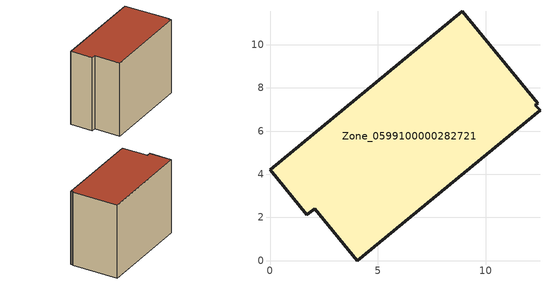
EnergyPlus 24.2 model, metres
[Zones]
Zone_0599100000282721
 floor ground (C_G): 12.28,7.19 12.51,6.97 4.04,0 2.06,2.41 1.71,2.13 0,4.21 8.9,11.54 12.39,7.29 z0
 wall outside (C_F): 8.9,11.54 0,4.21 1.71,2.13 2.06,2.41 4.04,0 12.51,6.97 12.28,7.19 12.39,7.29 8.9,11.54 z0:8.99
 roof outside (C_R): 12.28,7.19 12.39,7.29 8.9,11.54 0,4.21 1.71,2.13 2.06,2.41 4.04,0 12.51,6.97 z8.99
[BUILDING]
Pand.0599100000282721: North Axis=0; Terrain=City; Loads Convergence Tolerance Value=0.04; Temperature Convergence Tolerance Value=0.4; Solar Distribution=FullExterior; Maximum Number of Warmup Days=25; Minimum Number of Warmup Days=1
[Site:Location]
Rotterdam.The.Hague.AP_ZH_NLD Design_Conditions: Latitude=51.96; Longitude=4.45; Time Zone=1; Elevation=-4.5
[SITE:GROUNDTEMPERATURE:BUILDINGSURFACE]
18, 18, 18, 18, 18, 18, 18, 18, 18, 18, 18, 18
[MATERIAL] Thermal Absorptance=0.9; Solar Absorptance=0.7; Visible Absorptance=0.7
Name | Roughness | Thickness | Conductivity | Density | Specific Heat
G.TI.1946 | MediumSmooth | 0.15 | 1 | 540 | 1210
F.TI.1946 | Rough | 0.3 | 0.857143 | 1920 | 840
R.TI.1946 | MediumRough | 0.2 | 0.1 | 1500 | 1000
[CONSTRUCTION]
C_G: G.TI.1946
C_F: F.TI.1946
C_R: R.TI.1946
[ZONE]
Zone_0599100000282721: Type=1; Multiplier=1; Ceiling Height=Autocalculate; Volume=Autocalculate; Floor Area=autocalculate; Part of Total Floor Area=Yes
[ZONEINFILTRATION:DESIGNFLOWRATE]
Infil_Zone_0599100000282721: Zone or ZoneList or Space or SpaceList=Zone_0599100000282721; Schedule=AlwaysOn; Design Flow Rate Calculation Method=Flow/Area; Flow Rate per Floor Area=0.003; Constant Term Coefficient=1; Temperature Term Coefficient=0; Velocity Term Coefficient=0; Velocity Squared Term Coefficient=0
[HVACTEMPLATE:ZONE:IDEALLOADSAIRSYSTEM]
Zone_0599100000282721: Maximum Heating Supply Air Temperature=50; Minimum Cooling Supply Air Temperature=13; Maximum Heating Supply Air Humidity Ratio=0.0156; Minimum Cooling Supply Air Humidity Ratio=0.0077; Heating Limit=NoLimit; Cooling Limit=NoLimit; Dehumidification Control Type=ConstantSensibleHeatRatio; Cooling Sensible Heat Ratio=0.7; Dehumidification Setpoint=60; Humidification Control Type=None; Humidification Setpoint=30; Outdoor Air Method=None; Outdoor Air Flow Rate per Person=0.00944; Outdoor Air Flow Rate per Zone Floor Area=0; Outdoor Air Flow Rate per Zone=0; Demand Controlled Ventilation Type=None; Outdoor Air Economizer Type=NoEconomizer; Heat Recovery Type=None; Sensible Heat Recovery Effectiveness=0.7; Latent Heat Recovery Effectiveness=0.65
[ZONECONTROL:THERMOSTAT]
ThermostatControl_Zone_0599100000282721: Zone or ZoneList=Zone_0599100000282721; Control Type Schedule=DualSetpointControlType; Control 1=Thermostat_Zone_0599100000282721; Temperature Difference Between Cutout And Setpoint=0
[THERMOSTATSETPOINT:DUALSETPOINT]
Thermostat_Zone_0599100000282721: Heating Setpoint Temperature Schedule=HeatingSetpoint_Zone_0599100000282721; Cooling Setpoint Temperature Schedule=CoolingSetpoint_Zone_0599100000282721
[SCHEDULE:COMPACT]
HeatingSetpoint_Zone_0599100000282721: Through: 12/31, For: AllDays, Until: 24:00, 21
CoolingSetpoint_Zone_0599100000282721: Through: 12/31, For: AllDays, Until: 24:00, 24
DualSetpointControlType: Through: 12/31, For: AllDays, Until: 24:00, 4
AlwaysOn: Through: 12/31, For: AllDays, Until: 24:00, 1
